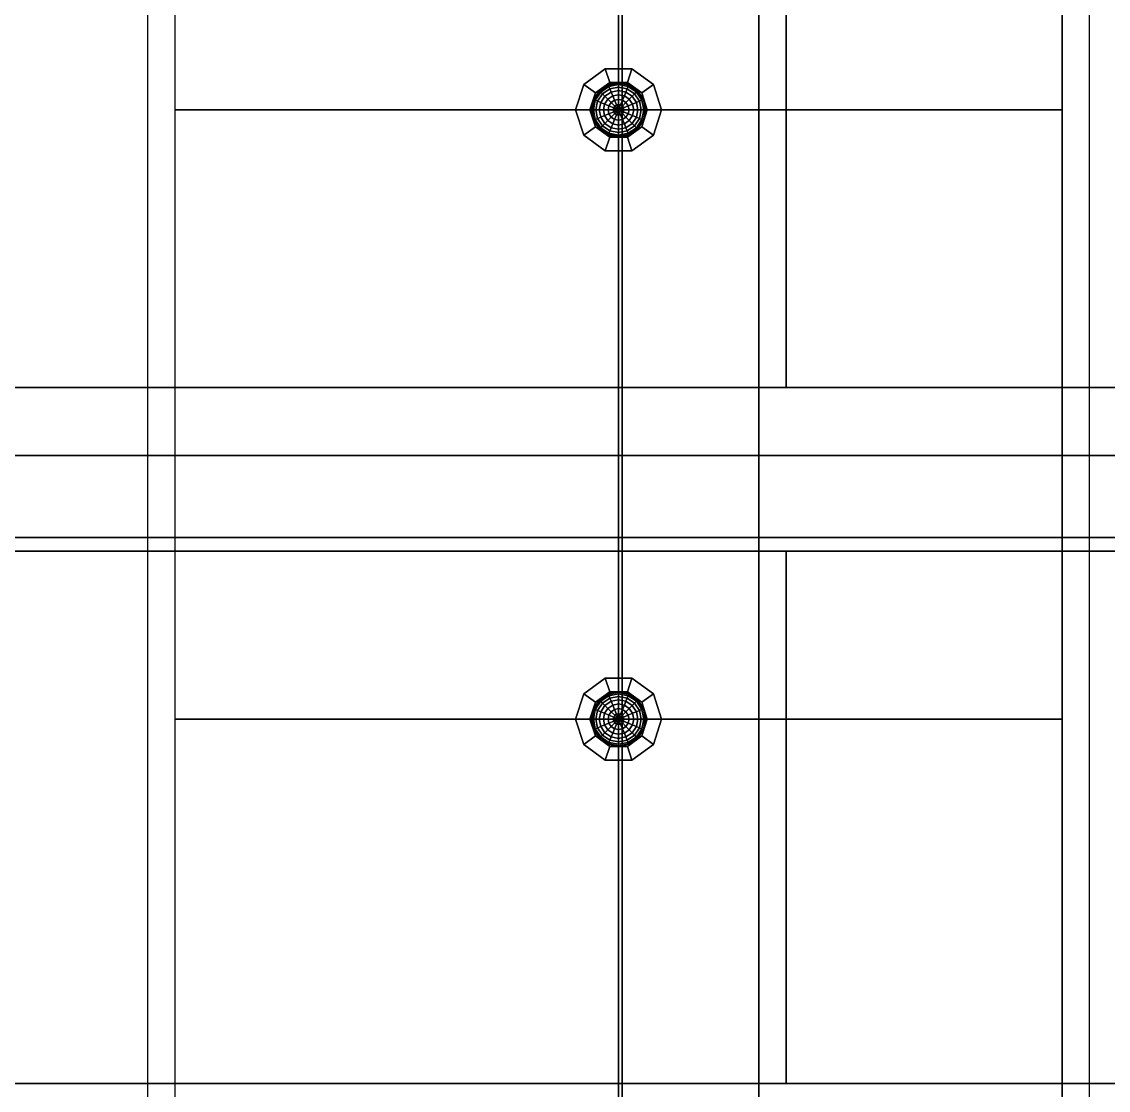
# Model space of a CAD drawing. Header units: millimetres. Extents: x 116.8 to 135.8, y -35.1 to -13.1.
# Drawn here: x 120.243 to 122.233, y -32.652 to -30.695 of the extents above; entities that cross this region are included whole.
import ezdxf

# ---------------------------------------------------------------- set-up
doc = ezdxf.new("R2010")
doc.units = ezdxf.units.MM
for name, color, linetype in [('CONTROSOFFITTO', 41, 'CONTINUOUS'), ('CROMATO', 251, 'CONTINUOUS'), ('LAMPADA', 2, 'CONTINUOUS'), ('PAVIMENTO_ESTERNO', 2, 'CONTINUOUS'), ('PAVIMENTO_TERRAZZA', 7, 'CONTINUOUS'), ('PERGOLA', 23, 'CONTINUOUS'), ('SOFFITTO', 41, 'CONTINUOUS')]:
    doc.layers.add(name, color=color, linetype=linetype)

msp = doc.modelspace()

# ---------------------------------------------------------------- linework, layer by layer
at = {"layer": 'CONTROSOFFITTO'}
for points in [[(120.473708, -28.575074, 2.7), (120.523708, -28.625074, 2.6), (120.523708, -33.088165, 2.6), (120.473708, -33.138165, 2.7)], [(122.199056, -28.575074, 2.7), (122.149056, -28.625074, 2.6), (122.149056, -33.088165, 2.6), (122.199056, -33.138165, 2.7)], [(121.336382, -30.85662, 2.6), (121.336382, -29.740847, 2.6), (120.523708, -29.740847, 2.6), (120.523708, -30.85662, 2.6)], [(122.149056, -30.85662, 2.6), (122.149056, -29.740847, 2.6), (121.336382, -29.740847, 2.6), (121.336382, -30.85662, 2.6)], [(121.336382, -31.972392, 2.6), (121.336382, -30.85662, 2.6), (120.523708, -30.85662, 2.6), (120.523708, -31.972392, 2.6)], [(122.149056, -31.972392, 2.6), (122.149056, -30.85662, 2.6), (121.336382, -30.85662, 2.6), (121.336382, -31.972392, 2.6)], [(121.336382, -33.088165, 2.6), (121.336382, -31.972392, 2.6), (120.523708, -31.972392, 2.6), (120.523708, -33.088165, 2.6)], [(122.149056, -33.088165, 2.6), (122.149056, -31.972392, 2.6), (121.336382, -31.972392, 2.6), (121.336382, -33.088165, 2.6)]]:
    msp.add_3dface(points, dxfattribs=at)
at = {"layer": 'CROMATO'}
for points in [[(121.293802, -30.825741, 2.6), (121.272535, -30.81029, 2.6), (121.311965, -30.781642, 2.6), (121.320088, -30.806642, 2.6)], [(121.320088, -30.806642, 2.575), (121.311965, -30.781642, 2.575), (121.272535, -30.81029, 2.575), (121.293802, -30.825741, 2.575)], [(121.311965, -30.781642, 2.6), (121.272535, -30.81029, 2.6), (121.272535, -30.81029, 2.575), (121.311965, -30.781642, 2.575)], [(121.320088, -30.806642, 2.6), (121.311965, -30.781642, 2.6), (121.360703, -30.781642, 2.6), (121.35258, -30.806642, 2.6)], [(121.35258, -30.806642, 2.575), (121.360703, -30.781642, 2.575), (121.311965, -30.781642, 2.575), (121.320088, -30.806642, 2.575)], [(121.360703, -30.781642, 2.6), (121.311965, -30.781642, 2.6), (121.311965, -30.781642, 2.575), (121.360703, -30.781642, 2.575)], [(121.320088, -30.806642, 2.6), (121.311965, -30.781642, 2.6), (121.311965, -30.781642, 2.575), (121.320088, -30.806642, 2.575)], [(121.378867, -30.825741, 2.6), (121.400133, -30.81029, 2.6), (121.360703, -30.781642, 2.6), (121.35258, -30.806642, 2.6)], [(121.35258, -30.806642, 2.575), (121.360703, -30.781642, 2.575), (121.400133, -30.81029, 2.575), (121.378867, -30.825741, 2.575)], [(121.35258, -30.806642, 2.6), (121.360703, -30.781642, 2.6), (121.360703, -30.781642, 2.575), (121.35258, -30.806642, 2.575)], [(121.360703, -30.781642, 2.6), (121.400133, -30.81029, 2.6), (121.400133, -30.81029, 2.575), (121.360703, -30.781642, 2.575)], [(121.293802, -30.825741, 2.575), (121.320088, -30.806642, 2.575), (121.320088, -30.806642, 2.6), (121.293802, -30.825741, 2.6)], [(121.320088, -30.806642, 2.575), (121.35258, -30.806642, 2.575), (121.35258, -30.806642, 2.6), (121.320088, -30.806642, 2.6)], [(121.378867, -30.825741, 2.575), (121.35258, -30.806642, 2.575), (121.35258, -30.806642, 2.6), (121.378867, -30.825741, 2.6)], [(121.283761, -30.856642, 2.6), (121.257474, -30.856642, 2.6), (121.272535, -30.81029, 2.6), (121.293802, -30.825741, 2.6)], [(121.293802, -30.825741, 2.575), (121.272535, -30.81029, 2.575), (121.257474, -30.856642, 2.575), (121.283761, -30.856642, 2.575)], [(121.272535, -30.81029, 2.6), (121.257474, -30.856642, 2.6), (121.257474, -30.856642, 2.575), (121.272535, -30.81029, 2.575)], [(121.272535, -30.81029, 2.6), (121.293802, -30.825741, 2.6), (121.293802, -30.825741, 2.575), (121.272535, -30.81029, 2.575)], [(121.293802, -30.825741, 2.6), (121.272535, -30.81029, 2.6), (121.272535, -30.81029, 2.575), (121.293802, -30.825741, 2.575)], [(121.283761, -30.856642, 2.575), (121.293802, -30.825741, 2.575), (121.293802, -30.825741, 2.6), (121.283761, -30.856642, 2.6)], [(121.388907, -30.856642, 2.6), (121.415194, -30.856642, 2.6), (121.400133, -30.81029, 2.6), (121.378867, -30.825741, 2.6)], [(121.378867, -30.825741, 2.575), (121.400133, -30.81029, 2.575), (121.415194, -30.856642, 2.575), (121.388907, -30.856642, 2.575)], [(121.400133, -30.81029, 2.6), (121.378867, -30.825741, 2.6), (121.378867, -30.825741, 2.575), (121.400133, -30.81029, 2.575)], [(121.388907, -30.856642, 2.575), (121.378867, -30.825741, 2.575), (121.378867, -30.825741, 2.6), (121.388907, -30.856642, 2.6)], [(121.400133, -30.81029, 2.6), (121.415194, -30.856642, 2.6), (121.415194, -30.856642, 2.575), (121.400133, -30.81029, 2.575)], [(121.257474, -30.856642, 2.6), (121.283761, -30.856642, 2.6), (121.283761, -30.856642, 2.575), (121.257474, -30.856642, 2.575)], [(121.293802, -30.887544, 2.6), (121.272535, -30.902995, 2.6), (121.257474, -30.856642, 2.6), (121.283761, -30.856642, 2.6)], [(121.283761, -30.856642, 2.575), (121.257474, -30.856642, 2.575), (121.272535, -30.902995, 2.575), (121.293802, -30.887544, 2.575)], [(121.283761, -30.856642, 2.6), (121.257474, -30.856642, 2.6), (121.257474, -30.856642, 2.575), (121.283761, -30.856642, 2.575)], [(121.257474, -30.856642, 2.6), (121.272535, -30.902995, 2.6), (121.272535, -30.902995, 2.575), (121.257474, -30.856642, 2.575)], [(121.293802, -30.887544, 2.575), (121.283761, -30.856642, 2.575), (121.283761, -30.856642, 2.6), (121.293802, -30.887544, 2.6)], [(121.378867, -30.887544, 2.6), (121.400133, -30.902995, 2.6), (121.415194, -30.856642, 2.6), (121.388907, -30.856642, 2.6)], [(121.388907, -30.856642, 2.575), (121.415194, -30.856642, 2.575), (121.400133, -30.902995, 2.575), (121.378867, -30.887544, 2.575)], [(121.378867, -30.887544, 2.575), (121.388907, -30.856642, 2.575), (121.388907, -30.856642, 2.6), (121.378867, -30.887544, 2.6)], [(121.388907, -30.856642, 2.6), (121.415194, -30.856642, 2.6), (121.415194, -30.856642, 2.575), (121.388907, -30.856642, 2.575)], [(121.415194, -30.856642, 2.6), (121.388907, -30.856642, 2.6), (121.388907, -30.856642, 2.575), (121.415194, -30.856642, 2.575)], [(121.415194, -30.856642, 2.6), (121.400133, -30.902995, 2.6), (121.400133, -30.902995, 2.575), (121.415194, -30.856642, 2.575)], [(121.272535, -30.902995, 2.6), (121.293802, -30.887544, 2.6), (121.293802, -30.887544, 2.575), (121.272535, -30.902995, 2.575)], [(121.320088, -30.906642, 2.6), (121.311965, -30.931642, 2.6), (121.272535, -30.902995, 2.6), (121.293802, -30.887544, 2.6)], [(121.293802, -30.887544, 2.575), (121.272535, -30.902995, 2.575), (121.311965, -30.931642, 2.575), (121.320088, -30.906642, 2.575)], [(121.293802, -30.887544, 2.6), (121.272535, -30.902995, 2.6), (121.272535, -30.902995, 2.575), (121.293802, -30.887544, 2.575)], [(121.320088, -30.906642, 2.575), (121.293802, -30.887544, 2.575), (121.293802, -30.887544, 2.6), (121.320088, -30.906642, 2.6)], [(121.35258, -30.906642, 2.6), (121.360703, -30.931642, 2.6), (121.400133, -30.902995, 2.6), (121.378867, -30.887544, 2.6)], [(121.378867, -30.887544, 2.575), (121.400133, -30.902995, 2.575), (121.360703, -30.931642, 2.575), (121.35258, -30.906642, 2.575)], [(121.35258, -30.906642, 2.575), (121.378867, -30.887544, 2.575), (121.378867, -30.887544, 2.6), (121.35258, -30.906642, 2.6)], [(121.378867, -30.887544, 2.6), (121.400133, -30.902995, 2.6), (121.400133, -30.902995, 2.575), (121.378867, -30.887544, 2.575)], [(121.272535, -30.902995, 2.6), (121.311965, -30.931642, 2.6), (121.311965, -30.931642, 2.575), (121.272535, -30.902995, 2.575)], [(121.320088, -30.906642, 2.6), (121.311965, -30.931642, 2.6), (121.360703, -30.931642, 2.6), (121.35258, -30.906642, 2.6)], [(121.35258, -30.906642, 2.575), (121.360703, -30.931642, 2.575), (121.311965, -30.931642, 2.575), (121.320088, -30.906642, 2.575)], [(121.311965, -30.931642, 2.6), (121.320088, -30.906642, 2.6), (121.320088, -30.906642, 2.575), (121.311965, -30.931642, 2.575)], [(121.320088, -30.906642, 2.575), (121.35258, -30.906642, 2.575), (121.35258, -30.906642, 2.6), (121.320088, -30.906642, 2.6)], [(121.360703, -30.931642, 2.6), (121.35258, -30.906642, 2.6), (121.35258, -30.906642, 2.575), (121.360703, -30.931642, 2.575)], [(121.400133, -30.902995, 2.6), (121.360703, -30.931642, 2.6), (121.360703, -30.931642, 2.575), (121.400133, -30.902995, 2.575)], [(121.360703, -30.931642, 2.6), (121.311965, -30.931642, 2.6), (121.311965, -30.931642, 2.575), (121.360703, -30.931642, 2.575)], [(121.293802, -31.941513, 2.6), (121.272535, -31.926063, 2.6), (121.311965, -31.897415, 2.6), (121.320088, -31.922415, 2.6)], [(121.320088, -31.922415, 2.575), (121.311965, -31.897415, 2.575), (121.272535, -31.926063, 2.575), (121.293802, -31.941513, 2.575)], [(121.311965, -31.897415, 2.6), (121.272535, -31.926063, 2.6), (121.272535, -31.926063, 2.575), (121.311965, -31.897415, 2.575)], [(121.320088, -31.922415, 2.6), (121.311965, -31.897415, 2.6), (121.360703, -31.897415, 2.6), (121.35258, -31.922415, 2.6)], [(121.35258, -31.922415, 2.575), (121.360703, -31.897415, 2.575), (121.311965, -31.897415, 2.575), (121.320088, -31.922415, 2.575)], [(121.360703, -31.897415, 2.6), (121.311965, -31.897415, 2.6), (121.311965, -31.897415, 2.575), (121.360703, -31.897415, 2.575)], [(121.320088, -31.922415, 2.6), (121.311965, -31.897415, 2.6), (121.311965, -31.897415, 2.575), (121.320088, -31.922415, 2.575)], [(121.378867, -31.941513, 2.6), (121.400133, -31.926063, 2.6), (121.360703, -31.897415, 2.6), (121.35258, -31.922415, 2.6)], [(121.35258, -31.922415, 2.575), (121.360703, -31.897415, 2.575), (121.400133, -31.926063, 2.575), (121.378867, -31.941513, 2.575)], [(121.35258, -31.922415, 2.6), (121.360703, -31.897415, 2.6), (121.360703, -31.897415, 2.575), (121.35258, -31.922415, 2.575)], [(121.360703, -31.897415, 2.6), (121.400133, -31.926063, 2.6), (121.400133, -31.926063, 2.575), (121.360703, -31.897415, 2.575)], [(121.293802, -31.941513, 2.575), (121.320088, -31.922415, 2.575), (121.320088, -31.922415, 2.6), (121.293802, -31.941513, 2.6)], [(121.320088, -31.922415, 2.575), (121.35258, -31.922415, 2.575), (121.35258, -31.922415, 2.6), (121.320088, -31.922415, 2.6)], [(121.378867, -31.941513, 2.575), (121.35258, -31.922415, 2.575), (121.35258, -31.922415, 2.6), (121.378867, -31.941513, 2.6)], [(121.283761, -31.972415, 2.6), (121.257474, -31.972415, 2.6), (121.272535, -31.926063, 2.6), (121.293802, -31.941513, 2.6)], [(121.293802, -31.941513, 2.575), (121.272535, -31.926063, 2.575), (121.257474, -31.972415, 2.575), (121.283761, -31.972415, 2.575)], [(121.272535, -31.926063, 2.6), (121.257474, -31.972415, 2.6), (121.257474, -31.972415, 2.575), (121.272535, -31.926063, 2.575)], [(121.293802, -31.941513, 2.6), (121.272535, -31.926063, 2.6), (121.272535, -31.926063, 2.575), (121.293802, -31.941513, 2.575)], [(121.283761, -31.972415, 2.575), (121.293802, -31.941513, 2.575), (121.293802, -31.941513, 2.6), (121.283761, -31.972415, 2.6)], [(121.388907, -31.972415, 2.6), (121.415194, -31.972415, 2.6), (121.400133, -31.926063, 2.6), (121.378867, -31.941513, 2.6)], [(121.378867, -31.941513, 2.575), (121.400133, -31.926063, 2.575), (121.415194, -31.972415, 2.575), (121.388907, -31.972415, 2.575)], [(121.400133, -31.926063, 2.6), (121.378867, -31.941513, 2.6), (121.378867, -31.941513, 2.575), (121.400133, -31.926063, 2.575)], [(121.388907, -31.972415, 2.575), (121.378867, -31.941513, 2.575), (121.378867, -31.941513, 2.6), (121.388907, -31.972415, 2.6)], [(121.400133, -31.926063, 2.6), (121.415194, -31.972415, 2.6), (121.415194, -31.972415, 2.575), (121.400133, -31.926063, 2.575)], [(121.293802, -32.003317, 2.6), (121.272535, -32.018768, 2.6), (121.257474, -31.972415, 2.6), (121.283761, -31.972415, 2.6)], [(121.283761, -31.972415, 2.575), (121.257474, -31.972415, 2.575), (121.272535, -32.018768, 2.575), (121.293802, -32.003317, 2.575)], [(121.283761, -31.972415, 2.6), (121.257474, -31.972415, 2.6), (121.257474, -31.972415, 2.575), (121.283761, -31.972415, 2.575)], [(121.257474, -31.972415, 2.6), (121.272535, -32.018768, 2.6), (121.272535, -32.018768, 2.575), (121.257474, -31.972415, 2.575)], [(121.293802, -32.003317, 2.575), (121.283761, -31.972415, 2.575), (121.283761, -31.972415, 2.6), (121.293802, -32.003317, 2.6)], [(121.378867, -32.003317, 2.6), (121.400133, -32.018768, 2.6), (121.415194, -31.972415, 2.6), (121.388907, -31.972415, 2.6)], [(121.388907, -31.972415, 2.575), (121.415194, -31.972415, 2.575), (121.400133, -32.018768, 2.575), (121.378867, -32.003317, 2.575)], [(121.378867, -32.003317, 2.575), (121.388907, -31.972415, 2.575), (121.388907, -31.972415, 2.6), (121.378867, -32.003317, 2.6)], [(121.415194, -31.972415, 2.6), (121.388907, -31.972415, 2.6), (121.388907, -31.972415, 2.575), (121.415194, -31.972415, 2.575)], [(121.415194, -31.972415, 2.6), (121.400133, -32.018768, 2.6), (121.400133, -32.018768, 2.575), (121.415194, -31.972415, 2.575)], [(121.272535, -32.018768, 2.6), (121.293802, -32.003317, 2.6), (121.293802, -32.003317, 2.575), (121.272535, -32.018768, 2.575)], [(121.320088, -32.022415, 2.6), (121.311965, -32.047415, 2.6), (121.272535, -32.018768, 2.6), (121.293802, -32.003317, 2.6)], [(121.293802, -32.003317, 2.575), (121.272535, -32.018768, 2.575), (121.311965, -32.047415, 2.575), (121.320088, -32.022415, 2.575)], [(121.293802, -32.003317, 2.6), (121.272535, -32.018768, 2.6), (121.272535, -32.018768, 2.575), (121.293802, -32.003317, 2.575)], [(121.272535, -32.018768, 2.6), (121.311965, -32.047415, 2.6), (121.311965, -32.047415, 2.575), (121.272535, -32.018768, 2.575)], [(121.320088, -32.022415, 2.575), (121.293802, -32.003317, 2.575), (121.293802, -32.003317, 2.6), (121.320088, -32.022415, 2.6)], [(121.320088, -32.022415, 2.6), (121.311965, -32.047415, 2.6), (121.360703, -32.047415, 2.6), (121.35258, -32.022415, 2.6)], [(121.35258, -32.022415, 2.575), (121.360703, -32.047415, 2.575), (121.311965, -32.047415, 2.575), (121.320088, -32.022415, 2.575)], [(121.311965, -32.047415, 2.6), (121.320088, -32.022415, 2.6), (121.320088, -32.022415, 2.575), (121.311965, -32.047415, 2.575)], [(121.320088, -32.022415, 2.575), (121.35258, -32.022415, 2.575), (121.35258, -32.022415, 2.6), (121.320088, -32.022415, 2.6)], [(121.35258, -32.022415, 2.6), (121.360703, -32.047415, 2.6), (121.400133, -32.018768, 2.6), (121.378867, -32.003317, 2.6)], [(121.378867, -32.003317, 2.575), (121.400133, -32.018768, 2.575), (121.360703, -32.047415, 2.575), (121.35258, -32.022415, 2.575)], [(121.35258, -32.022415, 2.575), (121.378867, -32.003317, 2.575), (121.378867, -32.003317, 2.6), (121.35258, -32.022415, 2.6)], [(121.360703, -32.047415, 2.6), (121.35258, -32.022415, 2.6), (121.35258, -32.022415, 2.575), (121.360703, -32.047415, 2.575)], [(121.400133, -32.018768, 2.6), (121.360703, -32.047415, 2.6), (121.360703, -32.047415, 2.575), (121.400133, -32.018768, 2.575)], [(121.378867, -32.003317, 2.6), (121.400133, -32.018768, 2.6), (121.400133, -32.018768, 2.575), (121.378867, -32.003317, 2.575)], [(121.360703, -32.047415, 2.6), (121.311965, -32.047415, 2.6), (121.311965, -32.047415, 2.575), (121.360703, -32.047415, 2.575)]]:
    msp.add_3dface(points, dxfattribs=at)
at = {"layer": 'LAMPADA'}
for points in [[(121.317568, -30.811336, 2.565246), (121.336334, -30.807603, 2.565246), (121.336334, -30.806642, 2.575), (121.3172, -30.810448, 2.575)], [(121.318656, -30.813965, 2.555866), (121.336334, -30.810448, 2.555866), (121.336334, -30.807603, 2.565246), (121.317568, -30.811336, 2.565246)], [(121.336334, -30.807603, 2.565246), (121.355101, -30.811336, 2.565246), (121.355468, -30.810448, 2.575), (121.336334, -30.806642, 2.575)], [(121.336334, -30.810448, 2.555866), (121.354012, -30.813965, 2.555866), (121.355101, -30.811336, 2.565246), (121.336334, -30.807603, 2.565246)], [(121.291028, -30.837876, 2.565246), (121.301658, -30.821966, 2.565246), (121.300979, -30.821287, 2.575), (121.29014, -30.837508, 2.575)], [(121.293656, -30.838965, 2.555866), (121.30367, -30.823978, 2.555866), (121.301658, -30.821966, 2.565246), (121.291028, -30.837876, 2.565246)], [(121.297925, -30.840733, 2.547222), (121.306937, -30.827246, 2.547222), (121.30367, -30.823978, 2.555866), (121.293656, -30.838965, 2.555866)], [(121.30367, -30.843113, 2.539645), (121.311334, -30.831642, 2.539645), (121.306937, -30.827246, 2.547222), (121.297925, -30.840733, 2.547222)], [(121.301658, -30.821966, 2.565246), (121.317568, -30.811336, 2.565246), (121.3172, -30.810448, 2.575), (121.300979, -30.821287, 2.575)], [(121.30367, -30.823978, 2.555866), (121.318656, -30.813965, 2.555866), (121.317568, -30.811336, 2.565246), (121.301658, -30.821966, 2.565246)], [(121.306937, -30.827246, 2.547222), (121.320425, -30.818234, 2.547222), (121.318656, -30.813965, 2.555866), (121.30367, -30.823978, 2.555866)], [(121.311334, -30.831642, 2.539645), (121.322804, -30.823978, 2.539645), (121.320425, -30.818234, 2.547222), (121.306937, -30.827246, 2.547222)], [(121.316692, -30.837, 2.533427), (121.325704, -30.830978, 2.533427), (121.322804, -30.823978, 2.539645), (121.311334, -30.831642, 2.539645)], [(121.320425, -30.818234, 2.547222), (121.336334, -30.815069, 2.547222), (121.336334, -30.810448, 2.555866), (121.318656, -30.813965, 2.555866)], [(121.322804, -30.823978, 2.539645), (121.336334, -30.821287, 2.539645), (121.336334, -30.815069, 2.547222), (121.320425, -30.818234, 2.547222)], [(121.325704, -30.830978, 2.533427), (121.336334, -30.828864, 2.533427), (121.336334, -30.821287, 2.539645), (121.322804, -30.823978, 2.539645)], [(121.336334, -30.815069, 2.547222), (121.352244, -30.818234, 2.547222), (121.354012, -30.813965, 2.555866), (121.336334, -30.810448, 2.555866)], [(121.336334, -30.821287, 2.539645), (121.349864, -30.823978, 2.539645), (121.352244, -30.818234, 2.547222), (121.336334, -30.815069, 2.547222)], [(121.336334, -30.828864, 2.533427), (121.346964, -30.830978, 2.533427), (121.349864, -30.823978, 2.539645), (121.336334, -30.821287, 2.539645)], [(121.346964, -30.830978, 2.533427), (121.355976, -30.837, 2.533427), (121.361334, -30.831642, 2.539645), (121.349864, -30.823978, 2.539645)], [(121.349864, -30.823978, 2.539645), (121.361334, -30.831642, 2.539645), (121.365731, -30.827246, 2.547222), (121.352244, -30.818234, 2.547222)], [(121.352244, -30.818234, 2.547222), (121.365731, -30.827246, 2.547222), (121.368998, -30.823978, 2.555866), (121.354012, -30.813965, 2.555866)], [(121.354012, -30.813965, 2.555866), (121.368998, -30.823978, 2.555866), (121.37101, -30.821966, 2.565246), (121.355101, -30.811336, 2.565246)], [(121.355101, -30.811336, 2.565246), (121.37101, -30.821966, 2.565246), (121.371689, -30.821287, 2.575), (121.355468, -30.810448, 2.575)], [(121.361334, -30.831642, 2.539645), (121.368998, -30.843113, 2.539645), (121.374743, -30.840733, 2.547222), (121.365731, -30.827246, 2.547222)], [(121.365731, -30.827246, 2.547222), (121.374743, -30.840733, 2.547222), (121.379012, -30.838965, 2.555866), (121.368998, -30.823978, 2.555866)], [(121.368998, -30.823978, 2.555866), (121.379012, -30.838965, 2.555866), (121.38164, -30.837876, 2.565246), (121.37101, -30.821966, 2.565246)], [(121.37101, -30.821966, 2.565246), (121.38164, -30.837876, 2.565246), (121.382528, -30.837508, 2.575), (121.371689, -30.821287, 2.575)], [(121.287295, -30.856642, 2.565246), (121.291028, -30.837876, 2.565246), (121.29014, -30.837508, 2.575), (121.286334, -30.856642, 2.575)], [(121.29014, -30.856642, 2.555866), (121.293656, -30.838965, 2.555866), (121.291028, -30.837876, 2.565246), (121.287295, -30.856642, 2.565246)], [(121.294761, -30.856642, 2.547222), (121.297925, -30.840733, 2.547222), (121.293656, -30.838965, 2.555866), (121.29014, -30.856642, 2.555866)], [(121.300979, -30.856642, 2.539645), (121.30367, -30.843113, 2.539645), (121.297925, -30.840733, 2.547222), (121.294761, -30.856642, 2.547222)], [(121.308556, -30.856642, 2.533427), (121.31067, -30.846012, 2.533427), (121.30367, -30.843113, 2.539645), (121.300979, -30.856642, 2.539645)], [(121.31067, -30.846012, 2.533427), (121.316692, -30.837, 2.533427), (121.311334, -30.831642, 2.539645), (121.30367, -30.843113, 2.539645)], [(121.3172, -30.856642, 2.528806), (121.318656, -30.84932, 2.528806), (121.31067, -30.846012, 2.533427), (121.308556, -30.856642, 2.533427)], [(121.318656, -30.84932, 2.528806), (121.322804, -30.843113, 2.528806), (121.316692, -30.837, 2.533427), (121.31067, -30.846012, 2.533427)], [(121.322804, -30.843113, 2.528806), (121.329012, -30.838965, 2.528806), (121.325704, -30.830978, 2.533427), (121.316692, -30.837, 2.533427)], [(121.327322, -30.85291, 2.525961), (121.329437, -30.849745, 2.525961), (121.322804, -30.843113, 2.528806), (121.318656, -30.84932, 2.528806)], [(121.329437, -30.849745, 2.525961), (121.332601, -30.84763, 2.525961), (121.329012, -30.838965, 2.528806), (121.322804, -30.843113, 2.528806)], [(121.329012, -30.838965, 2.528806), (121.336334, -30.837508, 2.528806), (121.336334, -30.828864, 2.533427), (121.325704, -30.830978, 2.533427)], [(121.332601, -30.84763, 2.525961), (121.336334, -30.846888, 2.525961), (121.336334, -30.837508, 2.528806), (121.329012, -30.838965, 2.528806)], [(121.336334, -30.856642, 2.525), (121.336334, -30.856642, 2.525), (121.332601, -30.84763, 2.525961), (121.329437, -30.849745, 2.525961)], [(121.336334, -30.856642, 2.525), (121.336334, -30.856642, 2.525), (121.336334, -30.846888, 2.525961), (121.332601, -30.84763, 2.525961)], [(121.336334, -30.837508, 2.528806), (121.343656, -30.838965, 2.528806), (121.346964, -30.830978, 2.533427), (121.336334, -30.828864, 2.533427)], [(121.336334, -30.846888, 2.525961), (121.340067, -30.84763, 2.525961), (121.343656, -30.838965, 2.528806), (121.336334, -30.837508, 2.528806)], [(121.336334, -30.856642, 2.525), (121.336334, -30.856642, 2.525), (121.340067, -30.84763, 2.525961), (121.336334, -30.846888, 2.525961)], [(121.336334, -30.856642, 2.525), (121.336334, -30.856642, 2.525), (121.343232, -30.849745, 2.525961), (121.340067, -30.84763, 2.525961)], [(121.340067, -30.84763, 2.525961), (121.343232, -30.849745, 2.525961), (121.349864, -30.843113, 2.528806), (121.343656, -30.838965, 2.528806)], [(121.343232, -30.849745, 2.525961), (121.345346, -30.85291, 2.525961), (121.354012, -30.84932, 2.528806), (121.349864, -30.843113, 2.528806)], [(121.343656, -30.838965, 2.528806), (121.349864, -30.843113, 2.528806), (121.355976, -30.837, 2.533427), (121.346964, -30.830978, 2.533427)], [(121.349864, -30.843113, 2.528806), (121.354012, -30.84932, 2.528806), (121.361998, -30.846012, 2.533427), (121.355976, -30.837, 2.533427)], [(121.354012, -30.84932, 2.528806), (121.355468, -30.856642, 2.528806), (121.364113, -30.856642, 2.533427), (121.361998, -30.846012, 2.533427)], [(121.355976, -30.837, 2.533427), (121.361998, -30.846012, 2.533427), (121.368998, -30.843113, 2.539645), (121.361334, -30.831642, 2.539645)], [(121.361998, -30.846012, 2.533427), (121.364113, -30.856642, 2.533427), (121.371689, -30.856642, 2.539645), (121.368998, -30.843113, 2.539645)], [(121.368998, -30.843113, 2.539645), (121.371689, -30.856642, 2.539645), (121.377908, -30.856642, 2.547222), (121.374743, -30.840733, 2.547222)], [(121.374743, -30.840733, 2.547222), (121.377908, -30.856642, 2.547222), (121.382528, -30.856642, 2.555866), (121.379012, -30.838965, 2.555866)], [(121.379012, -30.838965, 2.555866), (121.382528, -30.856642, 2.555866), (121.385373, -30.856642, 2.565246), (121.38164, -30.837876, 2.565246)], [(121.38164, -30.837876, 2.565246), (121.385373, -30.856642, 2.565246), (121.386334, -30.856642, 2.575), (121.382528, -30.837508, 2.575)], [(121.291028, -30.875409, 2.565246), (121.287295, -30.856642, 2.565246), (121.286334, -30.856642, 2.575), (121.29014, -30.875777, 2.575)], [(121.293656, -30.87432, 2.555866), (121.29014, -30.856642, 2.555866), (121.287295, -30.856642, 2.565246), (121.291028, -30.875409, 2.565246)], [(121.297925, -30.872552, 2.547222), (121.294761, -30.856642, 2.547222), (121.29014, -30.856642, 2.555866), (121.293656, -30.87432, 2.555866)], [(121.30367, -30.870172, 2.539645), (121.300979, -30.856642, 2.539645), (121.294761, -30.856642, 2.547222), (121.297925, -30.872552, 2.547222)], [(121.31067, -30.867273, 2.533427), (121.308556, -30.856642, 2.533427), (121.300979, -30.856642, 2.539645), (121.30367, -30.870172, 2.539645)], [(121.316692, -30.876285, 2.533427), (121.31067, -30.867273, 2.533427), (121.30367, -30.870172, 2.539645), (121.311334, -30.881642, 2.539645)], [(121.318656, -30.863965, 2.528806), (121.3172, -30.856642, 2.528806), (121.308556, -30.856642, 2.533427), (121.31067, -30.867273, 2.533427)], [(121.322804, -30.870172, 2.528806), (121.318656, -30.863965, 2.528806), (121.31067, -30.867273, 2.533427), (121.316692, -30.876285, 2.533427)], [(121.32658, -30.856642, 2.525961), (121.327322, -30.85291, 2.525961), (121.318656, -30.84932, 2.528806), (121.3172, -30.856642, 2.528806)], [(121.327322, -30.860375, 2.525961), (121.32658, -30.856642, 2.525961), (121.3172, -30.856642, 2.528806), (121.318656, -30.863965, 2.528806)], [(121.329437, -30.86354, 2.525961), (121.327322, -30.860375, 2.525961), (121.318656, -30.863965, 2.528806), (121.322804, -30.870172, 2.528806)], [(121.332601, -30.865654, 2.525961), (121.329437, -30.86354, 2.525961), (121.322804, -30.870172, 2.528806), (121.329012, -30.87432, 2.528806)], [(121.336334, -30.856642, 2.525), (121.336334, -30.856642, 2.525), (121.327322, -30.85291, 2.525961), (121.32658, -30.856642, 2.525961)], [(121.336334, -30.856642, 2.525), (121.336334, -30.856642, 2.525), (121.32658, -30.856642, 2.525961), (121.327322, -30.860375, 2.525961)], [(121.336334, -30.856642, 2.525), (121.336334, -30.856642, 2.525), (121.329437, -30.849745, 2.525961), (121.327322, -30.85291, 2.525961)], [(121.336334, -30.856642, 2.525), (121.336334, -30.856642, 2.525), (121.327322, -30.860375, 2.525961), (121.329437, -30.86354, 2.525961)], [(121.336334, -30.866397, 2.525961), (121.332601, -30.865654, 2.525961), (121.329012, -30.87432, 2.528806), (121.336334, -30.875777, 2.528806)], [(121.336334, -30.856642, 2.525), (121.336334, -30.856642, 2.525), (121.329437, -30.86354, 2.525961), (121.332601, -30.865654, 2.525961)], [(121.336334, -30.856642, 2.525), (121.336334, -30.856642, 2.525), (121.332601, -30.865654, 2.525961), (121.336334, -30.866397, 2.525961)], [(121.336334, -30.856642, 2.525), (121.336334, -30.856642, 2.525), (121.345346, -30.85291, 2.525961), (121.343232, -30.849745, 2.525961)], [(121.336334, -30.856642, 2.525), (121.336334, -30.856642, 2.525), (121.346089, -30.856642, 2.525961), (121.345346, -30.85291, 2.525961)], [(121.336334, -30.856642, 2.525), (121.336334, -30.856642, 2.525), (121.345346, -30.860375, 2.525961), (121.346089, -30.856642, 2.525961)], [(121.336334, -30.856642, 2.525), (121.336334, -30.856642, 2.525), (121.343232, -30.86354, 2.525961), (121.345346, -30.860375, 2.525961)], [(121.336334, -30.856642, 2.525), (121.336334, -30.856642, 2.525), (121.340067, -30.865654, 2.525961), (121.343232, -30.86354, 2.525961)], [(121.336334, -30.856642, 2.525), (121.336334, -30.856642, 2.525), (121.336334, -30.866397, 2.525961), (121.340067, -30.865654, 2.525961)], [(121.340067, -30.865654, 2.525961), (121.336334, -30.866397, 2.525961), (121.336334, -30.875777, 2.528806), (121.343656, -30.87432, 2.528806)], [(121.343232, -30.86354, 2.525961), (121.340067, -30.865654, 2.525961), (121.343656, -30.87432, 2.528806), (121.349864, -30.870172, 2.528806)], [(121.345346, -30.860375, 2.525961), (121.343232, -30.86354, 2.525961), (121.349864, -30.870172, 2.528806), (121.354012, -30.863965, 2.528806)], [(121.345346, -30.85291, 2.525961), (121.346089, -30.856642, 2.525961), (121.355468, -30.856642, 2.528806), (121.354012, -30.84932, 2.528806)], [(121.346089, -30.856642, 2.525961), (121.345346, -30.860375, 2.525961), (121.354012, -30.863965, 2.528806), (121.355468, -30.856642, 2.528806)], [(121.354012, -30.863965, 2.528806), (121.349864, -30.870172, 2.528806), (121.355976, -30.876285, 2.533427), (121.361998, -30.867273, 2.533427)], [(121.355468, -30.856642, 2.528806), (121.354012, -30.863965, 2.528806), (121.361998, -30.867273, 2.533427), (121.364113, -30.856642, 2.533427)], [(121.361998, -30.867273, 2.533427), (121.355976, -30.876285, 2.533427), (121.361334, -30.881642, 2.539645), (121.368998, -30.870172, 2.539645)], [(121.364113, -30.856642, 2.533427), (121.361998, -30.867273, 2.533427), (121.368998, -30.870172, 2.539645), (121.371689, -30.856642, 2.539645)], [(121.371689, -30.856642, 2.539645), (121.368998, -30.870172, 2.539645), (121.374743, -30.872552, 2.547222), (121.377908, -30.856642, 2.547222)], [(121.377908, -30.856642, 2.547222), (121.374743, -30.872552, 2.547222), (121.379012, -30.87432, 2.555866), (121.382528, -30.856642, 2.555866)], [(121.382528, -30.856642, 2.555866), (121.379012, -30.87432, 2.555866), (121.38164, -30.875409, 2.565246), (121.385373, -30.856642, 2.565246)], [(121.385373, -30.856642, 2.565246), (121.38164, -30.875409, 2.565246), (121.382528, -30.875777, 2.575), (121.386334, -30.856642, 2.575)], [(121.301658, -30.891318, 2.565246), (121.291028, -30.875409, 2.565246), (121.29014, -30.875777, 2.575), (121.300979, -30.891998, 2.575)], [(121.30367, -30.889307, 2.555866), (121.293656, -30.87432, 2.555866), (121.291028, -30.875409, 2.565246), (121.301658, -30.891318, 2.565246)], [(121.306937, -30.886039, 2.547222), (121.297925, -30.872552, 2.547222), (121.293656, -30.87432, 2.555866), (121.30367, -30.889307, 2.555866)], [(121.311334, -30.881642, 2.539645), (121.30367, -30.870172, 2.539645), (121.297925, -30.872552, 2.547222), (121.306937, -30.886039, 2.547222)], [(121.320425, -30.895051, 2.547222), (121.306937, -30.886039, 2.547222), (121.30367, -30.889307, 2.555866), (121.318656, -30.89932, 2.555866)], [(121.322804, -30.889307, 2.539645), (121.311334, -30.881642, 2.539645), (121.306937, -30.886039, 2.547222), (121.320425, -30.895051, 2.547222)], [(121.325704, -30.882306, 2.533427), (121.316692, -30.876285, 2.533427), (121.311334, -30.881642, 2.539645), (121.322804, -30.889307, 2.539645)], [(121.329012, -30.87432, 2.528806), (121.322804, -30.870172, 2.528806), (121.316692, -30.876285, 2.533427), (121.325704, -30.882306, 2.533427)], [(121.336334, -30.884421, 2.533427), (121.325704, -30.882306, 2.533427), (121.322804, -30.889307, 2.539645), (121.336334, -30.891998, 2.539645)], [(121.336334, -30.875777, 2.528806), (121.329012, -30.87432, 2.528806), (121.325704, -30.882306, 2.533427), (121.336334, -30.884421, 2.533427)], [(121.343656, -30.87432, 2.528806), (121.336334, -30.875777, 2.528806), (121.336334, -30.884421, 2.533427), (121.346964, -30.882306, 2.533427)], [(121.346964, -30.882306, 2.533427), (121.336334, -30.884421, 2.533427), (121.336334, -30.891998, 2.539645), (121.349864, -30.889307, 2.539645)], [(121.349864, -30.870172, 2.528806), (121.343656, -30.87432, 2.528806), (121.346964, -30.882306, 2.533427), (121.355976, -30.876285, 2.533427)], [(121.355976, -30.876285, 2.533427), (121.346964, -30.882306, 2.533427), (121.349864, -30.889307, 2.539645), (121.361334, -30.881642, 2.539645)], [(121.361334, -30.881642, 2.539645), (121.349864, -30.889307, 2.539645), (121.352244, -30.895051, 2.547222), (121.365731, -30.886039, 2.547222)], [(121.365731, -30.886039, 2.547222), (121.352244, -30.895051, 2.547222), (121.354012, -30.89932, 2.555866), (121.368998, -30.889307, 2.555866)], [(121.368998, -30.870172, 2.539645), (121.361334, -30.881642, 2.539645), (121.365731, -30.886039, 2.547222), (121.374743, -30.872552, 2.547222)], [(121.374743, -30.872552, 2.547222), (121.365731, -30.886039, 2.547222), (121.368998, -30.889307, 2.555866), (121.379012, -30.87432, 2.555866)], [(121.379012, -30.87432, 2.555866), (121.368998, -30.889307, 2.555866), (121.37101, -30.891318, 2.565246), (121.38164, -30.875409, 2.565246)], [(121.38164, -30.875409, 2.565246), (121.37101, -30.891318, 2.565246), (121.371689, -30.891998, 2.575), (121.382528, -30.875777, 2.575)], [(121.317568, -30.901949, 2.565246), (121.301658, -30.891318, 2.565246), (121.300979, -30.891998, 2.575), (121.3172, -30.902836, 2.575)], [(121.318656, -30.89932, 2.555866), (121.30367, -30.889307, 2.555866), (121.301658, -30.891318, 2.565246), (121.317568, -30.901949, 2.565246)], [(121.336334, -30.905682, 2.565246), (121.317568, -30.901949, 2.565246), (121.3172, -30.902836, 2.575), (121.336334, -30.906642, 2.575)], [(121.336334, -30.902836, 2.555866), (121.318656, -30.89932, 2.555866), (121.317568, -30.901949, 2.565246), (121.336334, -30.905682, 2.565246)], [(121.336334, -30.898216, 2.547222), (121.320425, -30.895051, 2.547222), (121.318656, -30.89932, 2.555866), (121.336334, -30.902836, 2.555866)], [(121.336334, -30.891998, 2.539645), (121.322804, -30.889307, 2.539645), (121.320425, -30.895051, 2.547222), (121.336334, -30.898216, 2.547222)], [(121.349864, -30.889307, 2.539645), (121.336334, -30.891998, 2.539645), (121.336334, -30.898216, 2.547222), (121.352244, -30.895051, 2.547222)], [(121.352244, -30.895051, 2.547222), (121.336334, -30.898216, 2.547222), (121.336334, -30.902836, 2.555866), (121.354012, -30.89932, 2.555866)], [(121.354012, -30.89932, 2.555866), (121.336334, -30.902836, 2.555866), (121.336334, -30.905682, 2.565246), (121.355101, -30.901949, 2.565246)], [(121.355101, -30.901949, 2.565246), (121.336334, -30.905682, 2.565246), (121.336334, -30.906642, 2.575), (121.355468, -30.902836, 2.575)], [(121.368998, -30.889307, 2.555866), (121.354012, -30.89932, 2.555866), (121.355101, -30.901949, 2.565246), (121.37101, -30.891318, 2.565246)], [(121.37101, -30.891318, 2.565246), (121.355101, -30.901949, 2.565246), (121.355468, -30.902836, 2.575), (121.371689, -30.891998, 2.575)], [(121.317568, -31.927109, 2.565246), (121.336334, -31.923376, 2.565246), (121.336334, -31.922415, 2.575), (121.3172, -31.926221, 2.575)], [(121.318656, -31.929737, 2.555866), (121.336334, -31.926221, 2.555866), (121.336334, -31.923376, 2.565246), (121.317568, -31.927109, 2.565246)], [(121.336334, -31.923376, 2.565246), (121.355101, -31.927109, 2.565246), (121.355468, -31.926221, 2.575), (121.336334, -31.922415, 2.575)], [(121.336334, -31.926221, 2.555866), (121.354012, -31.929737, 2.555866), (121.355101, -31.927109, 2.565246), (121.336334, -31.923376, 2.565246)], [(121.291028, -31.953649, 2.565246), (121.301658, -31.937739, 2.565246), (121.300979, -31.93706, 2.575), (121.29014, -31.953281, 2.575)], [(121.293656, -31.954737, 2.555866), (121.30367, -31.939751, 2.555866), (121.301658, -31.937739, 2.565246), (121.291028, -31.953649, 2.565246)], [(121.297925, -31.956506, 2.547222), (121.306937, -31.943018, 2.547222), (121.30367, -31.939751, 2.555866), (121.293656, -31.954737, 2.555866)], [(121.30367, -31.958885, 2.539645), (121.311334, -31.947415, 2.539645), (121.306937, -31.943018, 2.547222), (121.297925, -31.956506, 2.547222)], [(121.301658, -31.937739, 2.565246), (121.317568, -31.927109, 2.565246), (121.3172, -31.926221, 2.575), (121.300979, -31.93706, 2.575)], [(121.30367, -31.939751, 2.555866), (121.318656, -31.929737, 2.555866), (121.317568, -31.927109, 2.565246), (121.301658, -31.937739, 2.565246)], [(121.306937, -31.943018, 2.547222), (121.320425, -31.934006, 2.547222), (121.318656, -31.929737, 2.555866), (121.30367, -31.939751, 2.555866)], [(121.311334, -31.947415, 2.539645), (121.322804, -31.939751, 2.539645), (121.320425, -31.934006, 2.547222), (121.306937, -31.943018, 2.547222)], [(121.316692, -31.952773, 2.533427), (121.325704, -31.946751, 2.533427), (121.322804, -31.939751, 2.539645), (121.311334, -31.947415, 2.539645)], [(121.320425, -31.934006, 2.547222), (121.336334, -31.930842, 2.547222), (121.336334, -31.926221, 2.555866), (121.318656, -31.929737, 2.555866)], [(121.322804, -31.939751, 2.539645), (121.336334, -31.93706, 2.539645), (121.336334, -31.930842, 2.547222), (121.320425, -31.934006, 2.547222)], [(121.325704, -31.946751, 2.533427), (121.336334, -31.944637, 2.533427), (121.336334, -31.93706, 2.539645), (121.322804, -31.939751, 2.539645)], [(121.336334, -31.930842, 2.547222), (121.352244, -31.934006, 2.547222), (121.354012, -31.929737, 2.555866), (121.336334, -31.926221, 2.555866)], [(121.336334, -31.93706, 2.539645), (121.349864, -31.939751, 2.539645), (121.352244, -31.934006, 2.547222), (121.336334, -31.930842, 2.547222)], [(121.336334, -31.944637, 2.533427), (121.346964, -31.946751, 2.533427), (121.349864, -31.939751, 2.539645), (121.336334, -31.93706, 2.539645)], [(121.346964, -31.946751, 2.533427), (121.355976, -31.952773, 2.533427), (121.361334, -31.947415, 2.539645), (121.349864, -31.939751, 2.539645)], [(121.349864, -31.939751, 2.539645), (121.361334, -31.947415, 2.539645), (121.365731, -31.943018, 2.547222), (121.352244, -31.934006, 2.547222)], [(121.352244, -31.934006, 2.547222), (121.365731, -31.943018, 2.547222), (121.368998, -31.939751, 2.555866), (121.354012, -31.929737, 2.555866)], [(121.354012, -31.929737, 2.555866), (121.368998, -31.939751, 2.555866), (121.37101, -31.937739, 2.565246), (121.355101, -31.927109, 2.565246)], [(121.355101, -31.927109, 2.565246), (121.37101, -31.937739, 2.565246), (121.371689, -31.93706, 2.575), (121.355468, -31.926221, 2.575)], [(121.361334, -31.947415, 2.539645), (121.368998, -31.958885, 2.539645), (121.374743, -31.956506, 2.547222), (121.365731, -31.943018, 2.547222)], [(121.365731, -31.943018, 2.547222), (121.374743, -31.956506, 2.547222), (121.379012, -31.954737, 2.555866), (121.368998, -31.939751, 2.555866)], [(121.368998, -31.939751, 2.555866), (121.379012, -31.954737, 2.555866), (121.38164, -31.953649, 2.565246), (121.37101, -31.937739, 2.565246)], [(121.37101, -31.937739, 2.565246), (121.38164, -31.953649, 2.565246), (121.382528, -31.953281, 2.575), (121.371689, -31.93706, 2.575)], [(121.287295, -31.972415, 2.565246), (121.291028, -31.953649, 2.565246), (121.29014, -31.953281, 2.575), (121.286334, -31.972415, 2.575)], [(121.29014, -31.972415, 2.555866), (121.293656, -31.954737, 2.555866), (121.291028, -31.953649, 2.565246), (121.287295, -31.972415, 2.565246)], [(121.294761, -31.972415, 2.547222), (121.297925, -31.956506, 2.547222), (121.293656, -31.954737, 2.555866), (121.29014, -31.972415, 2.555866)], [(121.300979, -31.972415, 2.539645), (121.30367, -31.958885, 2.539645), (121.297925, -31.956506, 2.547222), (121.294761, -31.972415, 2.547222)], [(121.308556, -31.972415, 2.533427), (121.31067, -31.961785, 2.533427), (121.30367, -31.958885, 2.539645), (121.300979, -31.972415, 2.539645)], [(121.31067, -31.961785, 2.533427), (121.316692, -31.952773, 2.533427), (121.311334, -31.947415, 2.539645), (121.30367, -31.958885, 2.539645)], [(121.3172, -31.972415, 2.528806), (121.318656, -31.965093, 2.528806), (121.31067, -31.961785, 2.533427), (121.308556, -31.972415, 2.533427)], [(121.318656, -31.965093, 2.528806), (121.322804, -31.958885, 2.528806), (121.316692, -31.952773, 2.533427), (121.31067, -31.961785, 2.533427)], [(121.322804, -31.958885, 2.528806), (121.329012, -31.954737, 2.528806), (121.325704, -31.946751, 2.533427), (121.316692, -31.952773, 2.533427)], [(121.327322, -31.968682, 2.525961), (121.329437, -31.965518, 2.525961), (121.322804, -31.958885, 2.528806), (121.318656, -31.965093, 2.528806)], [(121.329437, -31.965518, 2.525961), (121.332601, -31.963403, 2.525961), (121.329012, -31.954737, 2.528806), (121.322804, -31.958885, 2.528806)], [(121.329012, -31.954737, 2.528806), (121.336334, -31.953281, 2.528806), (121.336334, -31.944637, 2.533427), (121.325704, -31.946751, 2.533427)], [(121.332601, -31.963403, 2.525961), (121.336334, -31.962661, 2.525961), (121.336334, -31.953281, 2.528806), (121.329012, -31.954737, 2.528806)], [(121.336334, -31.972415, 2.525), (121.336334, -31.972415, 2.525), (121.336334, -31.962661, 2.525961), (121.332601, -31.963403, 2.525961)], [(121.336334, -31.953281, 2.528806), (121.343656, -31.954737, 2.528806), (121.346964, -31.946751, 2.533427), (121.336334, -31.944637, 2.533427)], [(121.336334, -31.962661, 2.525961), (121.340067, -31.963403, 2.525961), (121.343656, -31.954737, 2.528806), (121.336334, -31.953281, 2.528806)], [(121.336334, -31.972415, 2.525), (121.336334, -31.972415, 2.525), (121.340067, -31.963403, 2.525961), (121.336334, -31.962661, 2.525961)], [(121.340067, -31.963403, 2.525961), (121.343232, -31.965518, 2.525961), (121.349864, -31.958885, 2.528806), (121.343656, -31.954737, 2.528806)], [(121.343232, -31.965518, 2.525961), (121.345346, -31.968682, 2.525961), (121.354012, -31.965093, 2.528806), (121.349864, -31.958885, 2.528806)], [(121.343656, -31.954737, 2.528806), (121.349864, -31.958885, 2.528806), (121.355976, -31.952773, 2.533427), (121.346964, -31.946751, 2.533427)], [(121.349864, -31.958885, 2.528806), (121.354012, -31.965093, 2.528806), (121.361998, -31.961785, 2.533427), (121.355976, -31.952773, 2.533427)], [(121.354012, -31.965093, 2.528806), (121.355468, -31.972415, 2.528806), (121.364113, -31.972415, 2.533427), (121.361998, -31.961785, 2.533427)], [(121.355976, -31.952773, 2.533427), (121.361998, -31.961785, 2.533427), (121.368998, -31.958885, 2.539645), (121.361334, -31.947415, 2.539645)], [(121.361998, -31.961785, 2.533427), (121.364113, -31.972415, 2.533427), (121.371689, -31.972415, 2.539645), (121.368998, -31.958885, 2.539645)], [(121.368998, -31.958885, 2.539645), (121.371689, -31.972415, 2.539645), (121.377908, -31.972415, 2.547222), (121.374743, -31.956506, 2.547222)], [(121.374743, -31.956506, 2.547222), (121.377908, -31.972415, 2.547222), (121.382528, -31.972415, 2.555866), (121.379012, -31.954737, 2.555866)], [(121.379012, -31.954737, 2.555866), (121.382528, -31.972415, 2.555866), (121.385373, -31.972415, 2.565246), (121.38164, -31.953649, 2.565246)], [(121.38164, -31.953649, 2.565246), (121.385373, -31.972415, 2.565246), (121.386334, -31.972415, 2.575), (121.382528, -31.953281, 2.575)], [(121.291028, -31.991182, 2.565246), (121.287295, -31.972415, 2.565246), (121.286334, -31.972415, 2.575), (121.29014, -31.991549, 2.575)], [(121.293656, -31.990093, 2.555866), (121.29014, -31.972415, 2.555866), (121.287295, -31.972415, 2.565246), (121.291028, -31.991182, 2.565246)], [(121.297925, -31.988325, 2.547222), (121.294761, -31.972415, 2.547222), (121.29014, -31.972415, 2.555866), (121.293656, -31.990093, 2.555866)], [(121.30367, -31.985945, 2.539645), (121.300979, -31.972415, 2.539645), (121.294761, -31.972415, 2.547222), (121.297925, -31.988325, 2.547222)], [(121.31067, -31.983046, 2.533427), (121.308556, -31.972415, 2.533427), (121.300979, -31.972415, 2.539645), (121.30367, -31.985945, 2.539645)], [(121.316692, -31.992057, 2.533427), (121.31067, -31.983046, 2.533427), (121.30367, -31.985945, 2.539645), (121.311334, -31.997415, 2.539645)], [(121.318656, -31.979737, 2.528806), (121.3172, -31.972415, 2.528806), (121.308556, -31.972415, 2.533427), (121.31067, -31.983046, 2.533427)], [(121.322804, -31.985945, 2.528806), (121.318656, -31.979737, 2.528806), (121.31067, -31.983046, 2.533427), (121.316692, -31.992057, 2.533427)], [(121.32658, -31.972415, 2.525961), (121.327322, -31.968682, 2.525961), (121.318656, -31.965093, 2.528806), (121.3172, -31.972415, 2.528806)], [(121.327322, -31.976148, 2.525961), (121.32658, -31.972415, 2.525961), (121.3172, -31.972415, 2.528806), (121.318656, -31.979737, 2.528806)], [(121.329437, -31.979313, 2.525961), (121.327322, -31.976148, 2.525961), (121.318656, -31.979737, 2.528806), (121.322804, -31.985945, 2.528806)], [(121.332601, -31.981427, 2.525961), (121.329437, -31.979313, 2.525961), (121.322804, -31.985945, 2.528806), (121.329012, -31.990093, 2.528806)], [(121.336334, -31.972415, 2.525), (121.336334, -31.972415, 2.525), (121.327322, -31.968682, 2.525961), (121.32658, -31.972415, 2.525961)], [(121.336334, -31.972415, 2.525), (121.336334, -31.972415, 2.525), (121.32658, -31.972415, 2.525961), (121.327322, -31.976148, 2.525961)], [(121.336334, -31.972415, 2.525), (121.336334, -31.972415, 2.525), (121.329437, -31.965518, 2.525961), (121.327322, -31.968682, 2.525961)], [(121.336334, -31.972415, 2.525), (121.336334, -31.972415, 2.525), (121.327322, -31.976148, 2.525961), (121.329437, -31.979313, 2.525961)], [(121.336334, -31.98217, 2.525961), (121.332601, -31.981427, 2.525961), (121.329012, -31.990093, 2.528806), (121.336334, -31.991549, 2.528806)], [(121.336334, -31.972415, 2.525), (121.336334, -31.972415, 2.525), (121.332601, -31.963403, 2.525961), (121.329437, -31.965518, 2.525961)], [(121.336334, -31.972415, 2.525), (121.336334, -31.972415, 2.525), (121.329437, -31.979313, 2.525961), (121.332601, -31.981427, 2.525961)], [(121.336334, -31.972415, 2.525), (121.336334, -31.972415, 2.525), (121.332601, -31.981427, 2.525961), (121.336334, -31.98217, 2.525961)], [(121.336334, -31.972415, 2.525), (121.336334, -31.972415, 2.525), (121.343232, -31.965518, 2.525961), (121.340067, -31.963403, 2.525961)], [(121.336334, -31.972415, 2.525), (121.336334, -31.972415, 2.525), (121.345346, -31.968682, 2.525961), (121.343232, -31.965518, 2.525961)], [(121.336334, -31.972415, 2.525), (121.336334, -31.972415, 2.525), (121.346089, -31.972415, 2.525961), (121.345346, -31.968682, 2.525961)], [(121.336334, -31.972415, 2.525), (121.336334, -31.972415, 2.525), (121.345346, -31.976148, 2.525961), (121.346089, -31.972415, 2.525961)], [(121.336334, -31.972415, 2.525), (121.336334, -31.972415, 2.525), (121.343232, -31.979313, 2.525961), (121.345346, -31.976148, 2.525961)], [(121.336334, -31.972415, 2.525), (121.336334, -31.972415, 2.525), (121.340067, -31.981427, 2.525961), (121.343232, -31.979313, 2.525961)], [(121.336334, -31.972415, 2.525), (121.336334, -31.972415, 2.525), (121.336334, -31.98217, 2.525961), (121.340067, -31.981427, 2.525961)], [(121.340067, -31.981427, 2.525961), (121.336334, -31.98217, 2.525961), (121.336334, -31.991549, 2.528806), (121.343656, -31.990093, 2.528806)], [(121.343232, -31.979313, 2.525961), (121.340067, -31.981427, 2.525961), (121.343656, -31.990093, 2.528806), (121.349864, -31.985945, 2.528806)], [(121.345346, -31.976148, 2.525961), (121.343232, -31.979313, 2.525961), (121.349864, -31.985945, 2.528806), (121.354012, -31.979737, 2.528806)], [(121.345346, -31.968682, 2.525961), (121.346089, -31.972415, 2.525961), (121.355468, -31.972415, 2.528806), (121.354012, -31.965093, 2.528806)], [(121.346089, -31.972415, 2.525961), (121.345346, -31.976148, 2.525961), (121.354012, -31.979737, 2.528806), (121.355468, -31.972415, 2.528806)], [(121.354012, -31.979737, 2.528806), (121.349864, -31.985945, 2.528806), (121.355976, -31.992057, 2.533427), (121.361998, -31.983046, 2.533427)], [(121.355468, -31.972415, 2.528806), (121.354012, -31.979737, 2.528806), (121.361998, -31.983046, 2.533427), (121.364113, -31.972415, 2.533427)], [(121.361998, -31.983046, 2.533427), (121.355976, -31.992057, 2.533427), (121.361334, -31.997415, 2.539645), (121.368998, -31.985945, 2.539645)], [(121.364113, -31.972415, 2.533427), (121.361998, -31.983046, 2.533427), (121.368998, -31.985945, 2.539645), (121.371689, -31.972415, 2.539645)], [(121.371689, -31.972415, 2.539645), (121.368998, -31.985945, 2.539645), (121.374743, -31.988325, 2.547222), (121.377908, -31.972415, 2.547222)], [(121.377908, -31.972415, 2.547222), (121.374743, -31.988325, 2.547222), (121.379012, -31.990093, 2.555866), (121.382528, -31.972415, 2.555866)], [(121.382528, -31.972415, 2.555866), (121.379012, -31.990093, 2.555866), (121.38164, -31.991182, 2.565246), (121.385373, -31.972415, 2.565246)], [(121.385373, -31.972415, 2.565246), (121.38164, -31.991182, 2.565246), (121.382528, -31.991549, 2.575), (121.386334, -31.972415, 2.575)], [(121.301658, -32.007091, 2.565246), (121.291028, -31.991182, 2.565246), (121.29014, -31.991549, 2.575), (121.300979, -32.00777, 2.575)], [(121.30367, -32.005079, 2.555866), (121.293656, -31.990093, 2.555866), (121.291028, -31.991182, 2.565246), (121.301658, -32.007091, 2.565246)], [(121.306937, -32.001812, 2.547222), (121.297925, -31.988325, 2.547222), (121.293656, -31.990093, 2.555866), (121.30367, -32.005079, 2.555866)], [(121.311334, -31.997415, 2.539645), (121.30367, -31.985945, 2.539645), (121.297925, -31.988325, 2.547222), (121.306937, -32.001812, 2.547222)], [(121.320425, -32.010824, 2.547222), (121.306937, -32.001812, 2.547222), (121.30367, -32.005079, 2.555866), (121.318656, -32.015093, 2.555866)], [(121.322804, -32.005079, 2.539645), (121.311334, -31.997415, 2.539645), (121.306937, -32.001812, 2.547222), (121.320425, -32.010824, 2.547222)], [(121.325704, -31.998079, 2.533427), (121.316692, -31.992057, 2.533427), (121.311334, -31.997415, 2.539645), (121.322804, -32.005079, 2.539645)], [(121.329012, -31.990093, 2.528806), (121.322804, -31.985945, 2.528806), (121.316692, -31.992057, 2.533427), (121.325704, -31.998079, 2.533427)], [(121.336334, -32.000194, 2.533427), (121.325704, -31.998079, 2.533427), (121.322804, -32.005079, 2.539645), (121.336334, -32.00777, 2.539645)], [(121.336334, -31.991549, 2.528806), (121.329012, -31.990093, 2.528806), (121.325704, -31.998079, 2.533427), (121.336334, -32.000194, 2.533427)], [(121.343656, -31.990093, 2.528806), (121.336334, -31.991549, 2.528806), (121.336334, -32.000194, 2.533427), (121.346964, -31.998079, 2.533427)], [(121.346964, -31.998079, 2.533427), (121.336334, -32.000194, 2.533427), (121.336334, -32.00777, 2.539645), (121.349864, -32.005079, 2.539645)], [(121.349864, -31.985945, 2.528806), (121.343656, -31.990093, 2.528806), (121.346964, -31.998079, 2.533427), (121.355976, -31.992057, 2.533427)], [(121.355976, -31.992057, 2.533427), (121.346964, -31.998079, 2.533427), (121.349864, -32.005079, 2.539645), (121.361334, -31.997415, 2.539645)], [(121.361334, -31.997415, 2.539645), (121.349864, -32.005079, 2.539645), (121.352244, -32.010824, 2.547222), (121.365731, -32.001812, 2.547222)], [(121.365731, -32.001812, 2.547222), (121.352244, -32.010824, 2.547222), (121.354012, -32.015093, 2.555866), (121.368998, -32.005079, 2.555866)], [(121.368998, -31.985945, 2.539645), (121.361334, -31.997415, 2.539645), (121.365731, -32.001812, 2.547222), (121.374743, -31.988325, 2.547222)], [(121.374743, -31.988325, 2.547222), (121.365731, -32.001812, 2.547222), (121.368998, -32.005079, 2.555866), (121.379012, -31.990093, 2.555866)], [(121.379012, -31.990093, 2.555866), (121.368998, -32.005079, 2.555866), (121.37101, -32.007091, 2.565246), (121.38164, -31.991182, 2.565246)], [(121.38164, -31.991182, 2.565246), (121.37101, -32.007091, 2.565246), (121.371689, -32.00777, 2.575), (121.382528, -31.991549, 2.575)], [(121.317568, -32.017721, 2.565246), (121.301658, -32.007091, 2.565246), (121.300979, -32.00777, 2.575), (121.3172, -32.018609, 2.575)], [(121.318656, -32.015093, 2.555866), (121.30367, -32.005079, 2.555866), (121.301658, -32.007091, 2.565246), (121.317568, -32.017721, 2.565246)], [(121.336334, -32.021454, 2.565246), (121.317568, -32.017721, 2.565246), (121.3172, -32.018609, 2.575), (121.336334, -32.022415, 2.575)], [(121.336334, -32.018609, 2.555866), (121.318656, -32.015093, 2.555866), (121.317568, -32.017721, 2.565246), (121.336334, -32.021454, 2.565246)], [(121.336334, -32.013989, 2.547222), (121.320425, -32.010824, 2.547222), (121.318656, -32.015093, 2.555866), (121.336334, -32.018609, 2.555866)], [(121.336334, -32.00777, 2.539645), (121.322804, -32.005079, 2.539645), (121.320425, -32.010824, 2.547222), (121.336334, -32.013989, 2.547222)], [(121.349864, -32.005079, 2.539645), (121.336334, -32.00777, 2.539645), (121.336334, -32.013989, 2.547222), (121.352244, -32.010824, 2.547222)], [(121.352244, -32.010824, 2.547222), (121.336334, -32.013989, 2.547222), (121.336334, -32.018609, 2.555866), (121.354012, -32.015093, 2.555866)], [(121.354012, -32.015093, 2.555866), (121.336334, -32.018609, 2.555866), (121.336334, -32.021454, 2.565246), (121.355101, -32.017721, 2.565246)], [(121.355101, -32.017721, 2.565246), (121.336334, -32.021454, 2.565246), (121.336334, -32.022415, 2.575), (121.355468, -32.018609, 2.575)], [(121.368998, -32.005079, 2.555866), (121.354012, -32.015093, 2.555866), (121.355101, -32.017721, 2.565246), (121.37101, -32.007091, 2.565246)], [(121.37101, -32.007091, 2.565246), (121.355101, -32.017721, 2.565246), (121.355468, -32.018609, 2.575), (121.371689, -32.00777, 2.575)]]:
    msp.add_3dface(points, dxfattribs=at)
at = {"layer": 'PAVIMENTO_ESTERNO'}
for points in [[(118.843016, -28.1399), (118.843016, -31.6399), (121.343016, -31.6399), (121.343016, -28.1399)], [(123.843016, -28.1399, -0.0183), (123.843016, -35.1399, -0.0183), (118.843016, -35.1399, -0.0183), (118.843016, -28.1399, -0.0183)], [(121.343016, -28.1399), (121.343016, -31.6399), (123.843016, -31.6399), (123.843016, -28.1399)], [(118.843016, -31.6399), (118.843016, -35.1399), (121.343016, -35.1399), (121.343016, -31.6399)], [(121.343016, -31.6399), (121.343016, -35.1399), (123.843016, -35.1399), (123.843016, -31.6399)]]:
    msp.add_3dface(points, dxfattribs=at)
at = {"layer": 'PAVIMENTO_TERRAZZA'}
for points in [[(121.593016, -31.4899, 3), (116.843016, -31.4899, 3), (116.843016, -27.8399, 3), (121.593016, -27.8399, 3)], [(126.343016, -31.4899, 3), (121.593016, -31.4899, 3), (121.593016, -27.8399, 3), (126.343016, -27.8399, 3)], [(121.593016, -35.1399, 3), (116.843016, -35.1399, 3), (116.843016, -31.4899, 3), (121.593016, -31.4899, 3)], [(126.343016, -35.1399, 3), (121.593016, -35.1399, 3), (121.593016, -31.4899, 3), (126.343016, -31.4899, 3)]]:
    msp.add_3dface(points, dxfattribs=at)
at = {"layer": 'PERGOLA'}
for points in [[(121.643016, -30.5399, 5.7), (121.643016, -31.3649, 5.7), (121.343016, -31.3649, 5.7), (121.343016, -30.5399, 5.7)], [(121.343016, -30.5399, 6), (121.343016, -31.3649, 6), (121.643016, -31.3649, 6), (121.643016, -30.5399, 6)], [(121.343016, -30.5399, 5.7), (121.343016, -31.3649, 5.7), (121.343016, -31.3649, 6), (121.343016, -30.5399, 6)], [(121.643016, -31.3649, 5.7), (121.643016, -30.5399, 5.7), (121.643016, -30.5399, 6), (121.643016, -31.3649, 6)], [(123.543016, -31.3649, 5.7), (123.543016, -31.6649, 5.7), (119.443016, -31.6649, 5.7), (119.443016, -31.3649, 5.7)], [(119.443016, -31.3649, 6), (119.443016, -31.6649, 6), (123.543016, -31.6649, 6), (123.543016, -31.3649, 6)], [(123.543016, -31.3649, 6), (119.443016, -31.3649, 6), (119.443016, -31.3649, 5.7), (123.543016, -31.3649, 5.7)], [(121.343016, -31.3649, 5.7), (121.643016, -31.3649, 5.7), (121.643016, -31.3649, 6), (121.343016, -31.3649, 6)], [(119.443016, -31.6649, 5.7), (123.543016, -31.6649, 5.7), (123.543016, -31.6649, 6), (119.443016, -31.6649, 6)], [(121.643016, -31.6649, 5.7), (121.643016, -32.6399, 5.7), (121.343016, -32.6399, 5.7), (121.343016, -31.6649, 5.7)], [(121.343016, -31.6649, 6), (121.343016, -32.6399, 6), (121.643016, -32.6399, 6), (121.643016, -31.6649, 6)], [(121.343016, -31.6649, 5.7), (121.343016, -32.6399, 5.7), (121.343016, -32.6399, 6), (121.343016, -31.6649, 6)], [(121.643016, -31.6649, 6), (121.343016, -31.6649, 6), (121.343016, -31.6649, 5.7), (121.643016, -31.6649, 5.7)], [(121.643016, -32.6399, 5.7), (121.643016, -31.6649, 5.7), (121.643016, -31.6649, 6), (121.643016, -32.6399, 6)], [(123.543016, -32.6399, 5.7), (124.643016, -33.6399, 5.7), (118.343016, -33.6399, 5.7), (119.443016, -32.6399, 5.7)], [(119.443016, -32.6399, 6), (118.343016, -33.6399, 6), (124.643016, -33.6399, 6), (123.543016, -32.6399, 6)], [(123.543016, -32.6399, 6), (119.443016, -32.6399, 6), (119.443016, -32.6399, 5.7), (123.543016, -32.6399, 5.7)], [(121.343016, -32.6399, 5.7), (121.643016, -32.6399, 5.7), (121.643016, -32.6399, 6), (121.343016, -32.6399, 6)]]:
    msp.add_3dface(points, dxfattribs=at)
at = {"layer": 'SOFFITTO'}
for points in [[(121.593016, -27.8399, 2.7), (116.843016, -27.8399, 2.7), (116.843016, -31.4899, 2.7), (121.593016, -31.4899, 2.7)], [(126.343016, -27.8399, 2.7), (121.593016, -27.8399, 2.7), (121.593016, -31.4899, 2.7), (126.343016, -31.4899, 2.7)], [(121.593016, -31.4899, 2.7), (116.843016, -31.4899, 2.7), (116.843016, -35.1399, 2.7), (121.593016, -35.1399, 2.7)], [(126.343016, -31.4899, 2.7), (121.593016, -31.4899, 2.7), (121.593016, -35.1399, 2.7), (126.343016, -35.1399, 2.7)]]:
    msp.add_3dface(points, dxfattribs=at)

doc.saveas('drawing.dxf')
